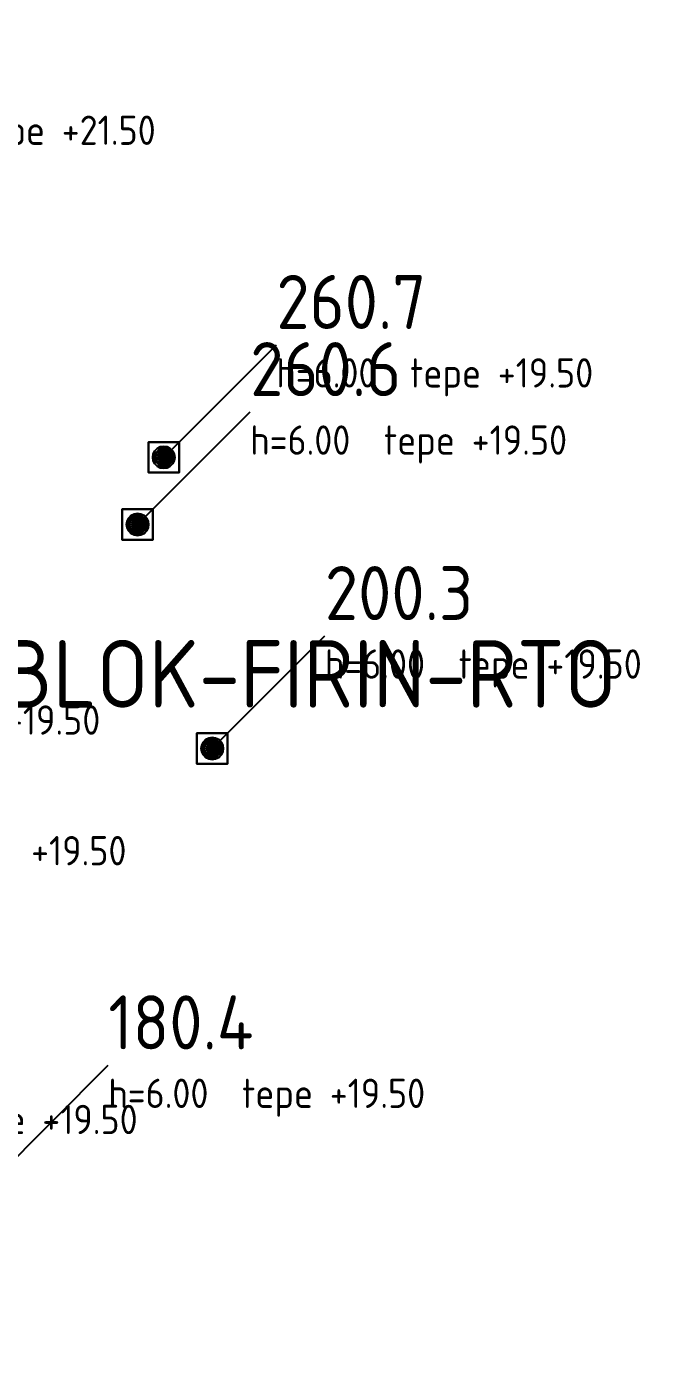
# Model space of a CAD drawing. Header units: millimetres. Extents: x 0 to 319848, y 0 to 191687.
# Drawn here: x 242035 to 270581, y 57888 to 116594 of the extents above; entities that cross this region are included whole.
import ezdxf
from ezdxf.enums import TextEntityAlignment as Align

# ---------------------------------------------------------------- set-up
doc = ezdxf.new("R2010")
doc.units = ezdxf.units.MM
for name, color, linetype in [('05-CEPHE', 253, 'Continuous'), ('10-CATI-DOSEME', 254, 'Continuous'), ('11-PARAPET', 9, 'Continuous'), ('20-BACA-200', 70, 'Continuous'), ('20-BACA-260', 150, 'Continuous'), ('30-BACA-KODU', 7, 'Continuous'), ('31-KILAVUZ-CIZGI', 8, 'Continuous')]:
    doc.layers.add(name, color=color, linetype=linetype)
doc.styles.add('ANNOT', font='isocp.shx')

# ---------------------------------------------------------------- blocks, each defined once
blk = doc.blocks.new('BACA_200_D800_H6000')
at = {"layer": '20-BACA-200'}
mesh = blk.add_polyface(dxfattribs=at)
corners = [(-680, -680), (680, -680), (680, 680), (-680, 680), (-680, -680, 400), (680, -680, 400), (680, 680, 400), (-680, 680, 400), (400, 0, 400), (380, 124, 400), (380, 124, 5550), (400, 0, 5550), (324, 235, 400), (324, 235, 5550), (235, 324, 400), (235, 324, 5550), (124, 380, 400), (124, 380, 5550), (0, 400, 400), (0, 400, 5550), (-124, 380, 400), (-124, 380, 5550), (-235, 324, 400), (-235, 324, 5550), (-324, 235, 400), (-324, 235, 5550), (-380, 124, 400), (-380, 124, 5550), (-400, 0, 400), (-400, 0, 5550), (-380, -124, 400), (-380, -124, 5550), (-324, -235, 400), (-324, -235, 5550), (-235, -324, 400), (-235, -324, 5550), (-124, -380, 400), (-124, -380, 5550), (0, -400, 400), (0, -400, 5550), (124, -380, 400), (124, -380, 5550), (235, -324, 400), (235, -324, 5550), (324, -235, 400), (324, -235, 5550), (380, -124, 400), (380, -124, 5550), (488, 0, 3130), (464, 151, 3130), (464, 151, 3270), (488, 0, 3270), (395, 287, 3130), (395, 287, 3270), (287, 395, 3130), (287, 395, 3270), (151, 464, 3130), (151, 464, 3270), (0, 488, 3130), (0, 488, 3270), (-151, 464, 3130), (-151, 464, 3270), (-287, 395, 3130), (-287, 395, 3270), (-395, 287, 3130), (-395, 287, 3270), (-464, 151, 3130), (-464, 151, 3270), (-488, 0, 3130), (-488, 0, 3270), (-464, -151, 3130), (-464, -151, 3270), (-395, -287, 3130), (-395, -287, 3270), (-287, -395, 3130), (-287, -395, 3270), (-151, -464, 3130), (-151, -464, 3270), (0, -488, 3130), (0, -488, 3270), (151, -464, 3130), (151, -464, 3270), (287, -395, 3130), (287, -395, 3270), (395, -287, 3130), (395, -287, 3270), (464, -151, 3130), (464, -151, 3270), (335, 109, 5850), (352, 0, 5850), (285, 207, 5850), (207, 285, 5850), (109, 335, 5850), (0, 352, 5850), (-109, 335, 5850), (-207, 285, 5850), (-285, 207, 5850), (-335, 109, 5850), (-352, 0, 5850), (-335, -109, 5850), (-285, -207, 5850), (-207, -285, 5850), (-109, -335, 5850), (0, -352, 5850), (109, -335, 5850), (207, -285, 5850), (285, -207, 5850), (335, -109, 5850), (380, 0, 5850), (361, 117, 5850), (361, 117, 6000), (380, 0, 6000), (307, 223, 5850), (307, 223, 6000), (223, 307, 5850), (223, 307, 6000), (117, 361, 5850), (117, 361, 6000), (0, 380, 5850), (0, 380, 6000), (-117, 361, 5850), (-117, 361, 6000), (-223, 307, 5850), (-223, 307, 6000), (-307, 223, 5850), (-307, 223, 6000), (-361, 117, 5850), (-361, 117, 6000), (-380, 0, 5850), (-380, 0, 6000), (-361, -117, 5850), (-361, -117, 6000), (-307, -223, 5850), (-307, -223, 6000), (-223, -307, 5850), (-223, -307, 6000), (-117, -361, 5850), (-117, -361, 6000), (0, -380, 5850), (0, -380, 6000), (117, -361, 5850), (117, -361, 6000), (223, -307, 5850), (223, -307, 6000), (307, -223, 5850), (307, -223, 6000), (361, -117, 5850), (361, -117, 6000)]
mesh.append_faces([[corners[k] for k in face] for face in [(0, 1, 2, 3), (4, 5, 6, 7), (0, 1, 5, 4), (1, 2, 6, 5), (2, 3, 7, 6), (3, 0, 4, 7), (8, 9, 10, 11), (9, 12, 13, 10), (12, 14, 15, 13), (14, 16, 17, 15), (16, 18, 19, 17), (18, 20, 21, 19), (20, 22, 23, 21), (22, 24, 25, 23), (24, 26, 27, 25), (26, 28, 29, 27), (28, 30, 31, 29), (30, 32, 33, 31), (32, 34, 35, 33), (34, 36, 37, 35), (36, 38, 39, 37), (38, 40, 41, 39), (40, 42, 43, 41), (42, 44, 45, 43), (44, 46, 47, 45), (46, 8, 11, 47), (8, 9, 12), (11, 10, 13), (8, 12, 14), (11, 13, 15), (8, 14, 16), (11, 15, 17), (8, 16, 18), (11, 17, 19), (8, 18, 20), (11, 19, 21), (8, 20, 22), (11, 21, 23), (8, 22, 24), (11, 23, 25), (8, 24, 26), (11, 25, 27), (8, 26, 28), (11, 27, 29), (8, 28, 30), (11, 29, 31), (8, 30, 32), (11, 31, 33), (8, 32, 34), (11, 33, 35), (8, 34, 36), (11, 35, 37), (8, 36, 38), (11, 37, 39), (8, 38, 40), (11, 39, 41), (8, 40, 42), (11, 41, 43), (8, 42, 44), (11, 43, 45), (8, 44, 46), (11, 45, 47), (48, 49, 50, 51), (49, 52, 53, 50), (52, 54, 55, 53), (54, 56, 57, 55), (56, 58, 59, 57), (58, 60, 61, 59), (60, 62, 63, 61), (62, 64, 65, 63), (64, 66, 67, 65), (66, 68, 69, 67), (68, 70, 71, 69), (70, 72, 73, 71), (72, 74, 75, 73), (74, 76, 77, 75), (76, 78, 79, 77), (78, 80, 81, 79), (80, 82, 83, 81), (82, 84, 85, 83), (84, 86, 87, 85), (86, 48, 51, 87), (11, 10, 88, 89), (10, 13, 90, 88), (13, 15, 91, 90), (15, 17, 92, 91), (17, 19, 93, 92), (19, 21, 94, 93), (21, 23, 95, 94), (23, 25, 96, 95), (25, 27, 97, 96), (27, 29, 98, 97), (29, 31, 99, 98), (31, 33, 100, 99), (33, 35, 101, 100), (35, 37, 102, 101), (37, 39, 103, 102), (39, 41, 104, 103), (41, 43, 105, 104), (43, 45, 106, 105), (45, 47, 107, 106), (47, 11, 89, 107), (108, 109, 110, 111), (109, 112, 113, 110), (112, 114, 115, 113), (114, 116, 117, 115), (116, 118, 119, 117), (118, 120, 121, 119), (120, 122, 123, 121), (122, 124, 125, 123), (124, 126, 127, 125), (126, 128, 129, 127), (128, 130, 131, 129), (130, 132, 133, 131), (132, 134, 135, 133), (134, 136, 137, 135), (136, 138, 139, 137), (138, 140, 141, 139), (140, 142, 143, 141), (142, 144, 145, 143), (144, 146, 147, 145), (146, 108, 111, 147), (108, 109, 112), (111, 110, 113), (108, 112, 114), (111, 113, 115), (108, 114, 116), (111, 115, 117), (108, 116, 118), (111, 117, 119), (108, 118, 120), (111, 119, 121), (108, 120, 122), (111, 121, 123), (108, 122, 124), (111, 123, 125), (108, 124, 126), (111, 125, 127), (108, 126, 128), (111, 127, 129), (108, 128, 130), (111, 129, 131), (108, 130, 132), (111, 131, 133), (108, 132, 134), (111, 133, 135), (108, 134, 136), (111, 135, 137), (108, 136, 138), (111, 137, 139), (108, 138, 140), (111, 139, 141), (108, 140, 142), (111, 141, 143), (108, 142, 144), (111, 143, 145), (108, 144, 146), (111, 145, 147)]])
blk = doc.blocks.new('BACA_260_D800_H6000')
at = {"layer": '20-BACA-260'}
mesh = blk.add_polyface(dxfattribs=at)
corners = [(-680, -680), (680, -680), (680, 680), (-680, 680), (-680, -680, 400), (680, -680, 400), (680, 680, 400), (-680, 680, 400), (400, 0, 400), (380, 124, 400), (380, 124, 5550), (400, 0, 5550), (324, 235, 400), (324, 235, 5550), (235, 324, 400), (235, 324, 5550), (124, 380, 400), (124, 380, 5550), (0, 400, 400), (0, 400, 5550), (-124, 380, 400), (-124, 380, 5550), (-235, 324, 400), (-235, 324, 5550), (-324, 235, 400), (-324, 235, 5550), (-380, 124, 400), (-380, 124, 5550), (-400, 0, 400), (-400, 0, 5550), (-380, -124, 400), (-380, -124, 5550), (-324, -235, 400), (-324, -235, 5550), (-235, -324, 400), (-235, -324, 5550), (-124, -380, 400), (-124, -380, 5550), (0, -400, 400), (0, -400, 5550), (124, -380, 400), (124, -380, 5550), (235, -324, 400), (235, -324, 5550), (324, -235, 400), (324, -235, 5550), (380, -124, 400), (380, -124, 5550), (488, 0, 3130), (464, 151, 3130), (464, 151, 3270), (488, 0, 3270), (395, 287, 3130), (395, 287, 3270), (287, 395, 3130), (287, 395, 3270), (151, 464, 3130), (151, 464, 3270), (0, 488, 3130), (0, 488, 3270), (-151, 464, 3130), (-151, 464, 3270), (-287, 395, 3130), (-287, 395, 3270), (-395, 287, 3130), (-395, 287, 3270), (-464, 151, 3130), (-464, 151, 3270), (-488, 0, 3130), (-488, 0, 3270), (-464, -151, 3130), (-464, -151, 3270), (-395, -287, 3130), (-395, -287, 3270), (-287, -395, 3130), (-287, -395, 3270), (-151, -464, 3130), (-151, -464, 3270), (0, -488, 3130), (0, -488, 3270), (151, -464, 3130), (151, -464, 3270), (287, -395, 3130), (287, -395, 3270), (395, -287, 3130), (395, -287, 3270), (464, -151, 3130), (464, -151, 3270), (335, 109, 5850), (352, 0, 5850), (285, 207, 5850), (207, 285, 5850), (109, 335, 5850), (0, 352, 5850), (-109, 335, 5850), (-207, 285, 5850), (-285, 207, 5850), (-335, 109, 5850), (-352, 0, 5850), (-335, -109, 5850), (-285, -207, 5850), (-207, -285, 5850), (-109, -335, 5850), (0, -352, 5850), (109, -335, 5850), (207, -285, 5850), (285, -207, 5850), (335, -109, 5850), (380, 0, 5850), (361, 117, 5850), (361, 117, 6000), (380, 0, 6000), (307, 223, 5850), (307, 223, 6000), (223, 307, 5850), (223, 307, 6000), (117, 361, 5850), (117, 361, 6000), (0, 380, 5850), (0, 380, 6000), (-117, 361, 5850), (-117, 361, 6000), (-223, 307, 5850), (-223, 307, 6000), (-307, 223, 5850), (-307, 223, 6000), (-361, 117, 5850), (-361, 117, 6000), (-380, 0, 5850), (-380, 0, 6000), (-361, -117, 5850), (-361, -117, 6000), (-307, -223, 5850), (-307, -223, 6000), (-223, -307, 5850), (-223, -307, 6000), (-117, -361, 5850), (-117, -361, 6000), (0, -380, 5850), (0, -380, 6000), (117, -361, 5850), (117, -361, 6000), (223, -307, 5850), (223, -307, 6000), (307, -223, 5850), (307, -223, 6000), (361, -117, 5850), (361, -117, 6000)]
mesh.append_faces([[corners[k] for k in face] for face in [(0, 1, 2, 3), (4, 5, 6, 7), (0, 1, 5, 4), (1, 2, 6, 5), (2, 3, 7, 6), (3, 0, 4, 7), (8, 9, 10, 11), (9, 12, 13, 10), (12, 14, 15, 13), (14, 16, 17, 15), (16, 18, 19, 17), (18, 20, 21, 19), (20, 22, 23, 21), (22, 24, 25, 23), (24, 26, 27, 25), (26, 28, 29, 27), (28, 30, 31, 29), (30, 32, 33, 31), (32, 34, 35, 33), (34, 36, 37, 35), (36, 38, 39, 37), (38, 40, 41, 39), (40, 42, 43, 41), (42, 44, 45, 43), (44, 46, 47, 45), (46, 8, 11, 47), (8, 9, 12), (11, 10, 13), (8, 12, 14), (11, 13, 15), (8, 14, 16), (11, 15, 17), (8, 16, 18), (11, 17, 19), (8, 18, 20), (11, 19, 21), (8, 20, 22), (11, 21, 23), (8, 22, 24), (11, 23, 25), (8, 24, 26), (11, 25, 27), (8, 26, 28), (11, 27, 29), (8, 28, 30), (11, 29, 31), (8, 30, 32), (11, 31, 33), (8, 32, 34), (11, 33, 35), (8, 34, 36), (11, 35, 37), (8, 36, 38), (11, 37, 39), (8, 38, 40), (11, 39, 41), (8, 40, 42), (11, 41, 43), (8, 42, 44), (11, 43, 45), (8, 44, 46), (11, 45, 47), (48, 49, 50, 51), (49, 52, 53, 50), (52, 54, 55, 53), (54, 56, 57, 55), (56, 58, 59, 57), (58, 60, 61, 59), (60, 62, 63, 61), (62, 64, 65, 63), (64, 66, 67, 65), (66, 68, 69, 67), (68, 70, 71, 69), (70, 72, 73, 71), (72, 74, 75, 73), (74, 76, 77, 75), (76, 78, 79, 77), (78, 80, 81, 79), (80, 82, 83, 81), (82, 84, 85, 83), (84, 86, 87, 85), (86, 48, 51, 87), (11, 10, 88, 89), (10, 13, 90, 88), (13, 15, 91, 90), (15, 17, 92, 91), (17, 19, 93, 92), (19, 21, 94, 93), (21, 23, 95, 94), (23, 25, 96, 95), (25, 27, 97, 96), (27, 29, 98, 97), (29, 31, 99, 98), (31, 33, 100, 99), (33, 35, 101, 100), (35, 37, 102, 101), (37, 39, 103, 102), (39, 41, 104, 103), (41, 43, 105, 104), (43, 45, 106, 105), (45, 47, 107, 106), (47, 11, 89, 107), (108, 109, 110, 111), (109, 112, 113, 110), (112, 114, 115, 113), (114, 116, 117, 115), (116, 118, 119, 117), (118, 120, 121, 119), (120, 122, 123, 121), (122, 124, 125, 123), (124, 126, 127, 125), (126, 128, 129, 127), (128, 130, 131, 129), (130, 132, 133, 131), (132, 134, 135, 133), (134, 136, 137, 135), (136, 138, 139, 137), (138, 140, 141, 139), (140, 142, 143, 141), (142, 144, 145, 143), (144, 146, 147, 145), (146, 108, 111, 147), (108, 109, 112), (111, 110, 113), (108, 112, 114), (111, 113, 115), (108, 114, 116), (111, 115, 117), (108, 116, 118), (111, 117, 119), (108, 118, 120), (111, 119, 121), (108, 120, 122), (111, 121, 123), (108, 122, 124), (111, 123, 125), (108, 124, 126), (111, 125, 127), (108, 126, 128), (111, 127, 129), (108, 128, 130), (111, 129, 131), (108, 130, 132), (111, 131, 133), (108, 132, 134), (111, 133, 135), (108, 134, 136), (111, 135, 137), (108, 136, 138), (111, 137, 139), (108, 138, 140), (111, 139, 141), (108, 140, 142), (111, 141, 143), (108, 142, 144), (111, 143, 145), (108, 144, 146), (111, 145, 147)]])

msp = doc.modelspace()

# ---------------------------------------------------------------- linework, layer by layer
at = {"layer": '31-KILAVUZ-CIZGI'}
for points in [[(248127.75, 97461, 19500), (248127.75, 97461, 22000), (253127.75, 102461, 22000)], [(246967.5, 94477.5, 19500), (246967.5, 94477.5, 22000), (251967.5, 99477.5, 22000)], [(250282.5, 84532.5, 19500), (250282.5, 84532.5, 22000), (255282.5, 89532.5, 22000)], [(240669, 65471.25, 19500), (240669, 65471.25, 22000), (245669, 70471.25, 22000)]]:
    msp.add_polyline3d(points, dxfattribs=at)

# ---------------------------------------------------------------- block references
at = {"layer": '20-BACA-200'}
msp.add_blockref('BACA_200_D800_H6000', (250282.5, 84532.5, 13500), dxfattribs=at)
at = {"layer": '20-BACA-260'}
for p in [(248127.75, 97461, 13500), (246967.5, 94477.5, 13500)]:
    msp.add_blockref('BACA_260_D800_H6000', p, dxfattribs=at)

# ---------------------------------------------------------------- texts
at = {"layer": '30-BACA-KODU', "color": 8, "style": 'ANNOT'}
for s, p in [('h=8.00  tepe +21.50', (233735, 111334.75, 24000)), ('h=6.00  tepe +19.50', (253127.75, 100561, 22000)), ('h=6.00  tepe +19.50', (251967.5, 97577.5, 22000)), ('h=6.00  tepe +19.50', (255282.5, 87632.5, 22000)), ('h=6.00  tepe +19.50', (231248.75, 85146.25, 22000)), ('h=6.00  tepe +19.50', (232409, 79345, 22000)), ('h=6.00  tepe +19.50', (245669, 68571.25, 22000)), ('h=6.00  tepe +19.50', (232906.25, 67411, 22000))]:
    msp.add_text(s, height=1300, dxfattribs=at).set_placement(p)
at = {"layer": '30-BACA-KODU', "color": 150, "style": 'ANNOT'}
for s, p in [('260.7', (253127.75, 103161, 22000)), ('260.6', (251967.5, 100177.5, 22000))]:
    msp.add_text(s, height=2400, dxfattribs=at).set_placement(p)
at = {"layer": '30-BACA-KODU', "color": 70, "style": 'ANNOT'}
msp.add_text('200.3', height=2400, dxfattribs=at).set_placement((255282.5, 90232.5, 22000))
at = {"layer": '30-BACA-KODU', "color": 8, "style": 'ANNOT'}
msp.add_text('G-DOGU-BLOK-FIRIN-RTO', height=3000, dxfattribs=at).set_placement((246967.5, 87847.5, 13700), align=Align.MIDDLE_CENTER)
at = {"layer": '30-BACA-KODU', "color": 40, "style": 'ANNOT'}
msp.add_text('180.4', height=2400, dxfattribs=at).set_placement((245669, 71171.25, 22000))

# ---------------------------------------------------------------- meshes
at = {"layer": '05-CEPHE'}
mesh = msp.add_polyface(dxfattribs=at)
corners = [(193927.5, 48067.5), (300007.5, 48067.5), (300007.5, 48467.5), (193927.5, 48467.5), (193927.5, 48067.5, 13100), (300007.5, 48067.5, 13100), (300007.5, 48467.5, 13100), (193927.5, 48467.5, 13100), (193927.5, 127227.5), (300007.5, 127227.5), (300007.5, 127627.5), (193927.5, 127627.5), (193927.5, 127227.5, 13100), (300007.5, 127227.5, 13100), (300007.5, 127627.5, 13100), (193927.5, 127627.5, 13100), (194327.5, 48467.5), (194327.5, 127227.5), (194327.5, 48467.5, 13100), (194327.5, 127227.5, 13100), (299607.5, 48467.5), (299607.5, 127227.5), (299607.5, 48467.5, 13100), (299607.5, 127227.5, 13100)]
mesh.append_faces([[corners[k] for k in face] for face in [(0, 1, 2, 3), (4, 5, 6, 7), (0, 1, 5, 4), (1, 2, 6, 5), (2, 3, 7, 6), (3, 0, 4, 7), (8, 9, 10, 11), (12, 13, 14, 15), (8, 9, 13, 12), (9, 10, 14, 13), (10, 11, 15, 14), (11, 8, 12, 15), (3, 16, 17, 8), (7, 18, 19, 12), (3, 16, 18, 7), (16, 17, 19, 18), (17, 8, 12, 19), (8, 3, 7, 12), (20, 2, 9, 21), (22, 6, 13, 23), (20, 2, 6, 22), (2, 9, 13, 6), (9, 21, 23, 13), (21, 20, 22, 23)]])
at = {"layer": '10-CATI-DOSEME'}
mesh = msp.add_polyface(dxfattribs=at)
corners = [(193927.5, 48067.5, 13100), (300007.5, 48067.5, 13100), (300007.5, 127627.5, 13100), (193927.5, 127627.5, 13100), (193927.5, 48067.5, 13500), (300007.5, 48067.5, 13500), (300007.5, 127627.5, 13500), (193927.5, 127627.5, 13500)]
mesh.append_faces([[corners[k] for k in face] for face in [(0, 1, 2, 3), (4, 5, 6, 7), (0, 1, 5, 4), (1, 2, 6, 5), (2, 3, 7, 6), (3, 0, 4, 7)]])
at = {"layer": '11-PARAPET'}
mesh = msp.add_polyface(dxfattribs=at)
corners = [(193927.5, 48067.5, 13500), (300007.5, 48067.5, 13500), (300007.5, 48367.5, 13500), (193927.5, 48367.5, 13500), (193927.5, 48067.5, 14500), (300007.5, 48067.5, 14500), (300007.5, 48367.5, 14500), (193927.5, 48367.5, 14500), (193927.5, 127327.5, 13500), (300007.5, 127327.5, 13500), (300007.5, 127627.5, 13500), (193927.5, 127627.5, 13500), (193927.5, 127327.5, 14500), (300007.5, 127327.5, 14500), (300007.5, 127627.5, 14500), (193927.5, 127627.5, 14500), (194227.5, 48367.5, 13500), (194227.5, 127327.5, 13500), (194227.5, 48367.5, 14500), (194227.5, 127327.5, 14500), (299707.5, 48367.5, 13500), (299707.5, 127327.5, 13500), (299707.5, 48367.5, 14500), (299707.5, 127327.5, 14500)]
mesh.append_faces([[corners[k] for k in face] for face in [(0, 1, 2, 3), (4, 5, 6, 7), (0, 1, 5, 4), (1, 2, 6, 5), (2, 3, 7, 6), (3, 0, 4, 7), (8, 9, 10, 11), (12, 13, 14, 15), (8, 9, 13, 12), (9, 10, 14, 13), (10, 11, 15, 14), (11, 8, 12, 15), (3, 16, 17, 8), (7, 18, 19, 12), (3, 16, 18, 7), (16, 17, 19, 18), (17, 8, 12, 19), (8, 3, 7, 12), (20, 2, 9, 21), (22, 6, 13, 23), (20, 2, 6, 22), (2, 9, 13, 6), (9, 21, 23, 13), (21, 20, 22, 23)]])

doc.saveas('drawing.dxf')
